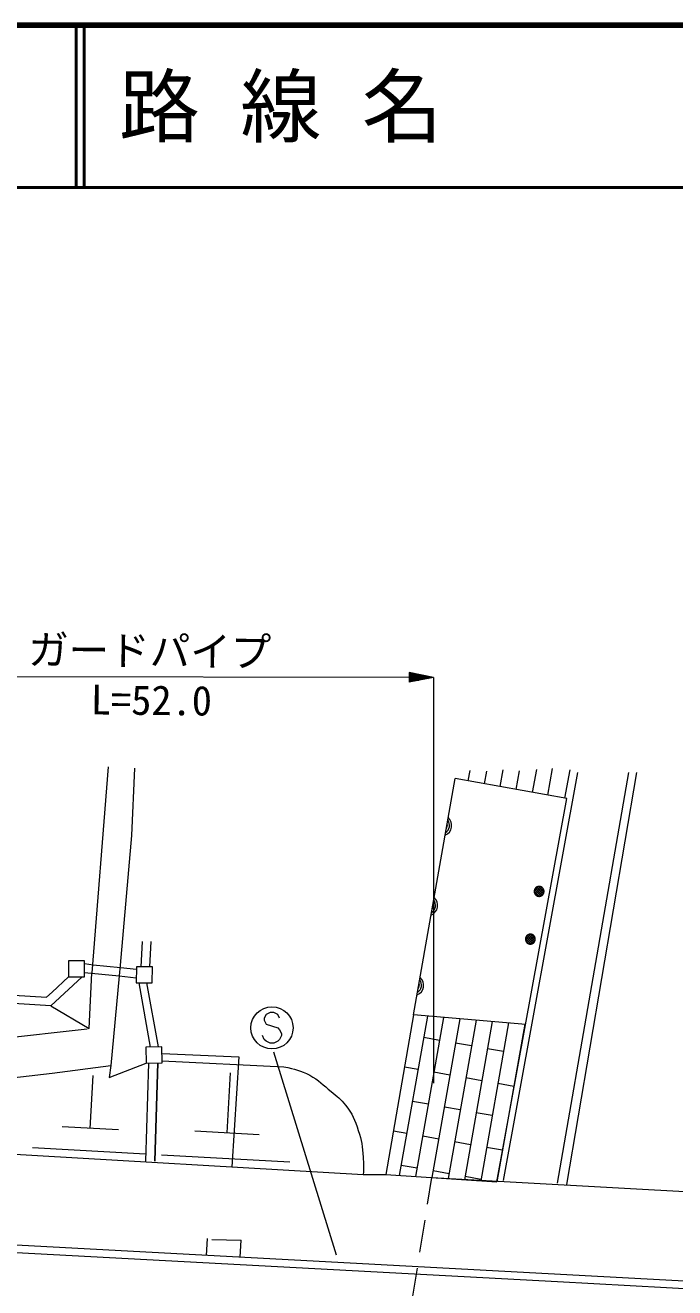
# Model space of a CAD drawing. Units: millimetres, scale not verified. Extents: x 40000 to 680000, y 20000 to 380000.
# Drawn here: x 174607 to 214671, y 302172 to 380000 of the extents above; entities that cross this region are included whole.
import ezdxf
from ezdxf.enums import TextEntityAlignment as Align

# ---------------------------------------------------------------- set-up
doc = ezdxf.new("R2010")
doc.units = ezdxf.units.MM
doc.header["$LTSCALE"] = 1000
for name, color, linetype, lineweight in [('M-BGD', 7, 'Continuous', 13), ('M-STR-HTXT', 7, 'Continuous', 13), ('M-STR-STR1', 1, 'Continuous', 13), ('M-STR-STRC', 7, 'Continuous', 13), ('M-STR-STRD', 7, 'Continuous', 13), ('M-TTL', 2, 'Continuous', 140), ('M-TTL-LINE', 7, 'Continuous', 50)]:
    doc.layers.add(name, color=color, linetype=linetype, lineweight=lineweight)
doc.layers.add('M-TTL-TXT', color=7, linetype='Continuous')
doc.styles.add('ＭＳ ゴシック', font='')
doc.styles.get('ＭＳ ゴシック').set_extended_font_data('MS Gothic')

msp = doc.modelspace()

# ---------------------------------------------------------------- linework, layer by layer
at = {"layer": 'M-BGD'}
for p, q in [((179731, 334278), (178715, 321578)), ((181340, 334194), (181171, 330045)), ((201932, 333424), (202047, 334062)), ((202937, 333243), (203078, 334022)), ((203904, 333068), (204088, 334091)), ((204115, 308794), (208687, 333940)), ((204892, 332890), (205101, 334046)), ((205904, 332707), (206159, 334118)), ((206843, 332538), (207138, 334172)), ((211820, 333940), (207417, 308624)), ((207895, 332348), (208211, 334100)), ((208010, 308540), (212328, 333940)), ((198565, 318990), (201122, 333570)), ((208016, 332326), (201122, 333570)), ((203703, 308696), (208016, 332326)), ((181171, 330045), (180468, 322057)), ((206000, 326626), (206283, 326909)), ((206018, 326502), (206407, 326892)), ((206606, 326567), (206266, 326908)), ((206580, 326735), (206434, 326881)), ((206307, 326301), (206000, 326608)), ((206424, 326325), (206024, 326725)), ((206069, 326412), (206498, 326841)), ((206510, 326381), (206080, 326811)), ((206144, 326346), (206563, 326765)), ((206572, 326460), (206159, 326873)), ((206246, 326306), (206603, 326664)), ((206396, 326315), (206595, 326513)), ((205465, 323613), (205816, 323964)), ((205480, 323769), (205660, 323949)), ((205918, 323399), (205502, 323815)), ((205503, 323509), (205920, 323926)), ((205995, 323463), (205566, 323893)), ((205567, 323432), (205997, 323861)), ((206049, 323551), (205654, 323946)), ((205656, 323379), (206050, 323773)), ((206070, 323671), (205774, 323968)), ((181764, 321959), (181848, 323526)), ((182356, 323526), (182275, 321956)), ((205813, 323362), (205465, 323711)), ((205655, 323379), (205482, 323553)), ((205777, 323359), (206070, 323652)), ((178265, 322163), (178800, 322086)), ((178265, 321603), (180409, 321409)), ((178549, 318156), (178715, 321578)), ((178800, 322086), (180493, 321917)), ((180468, 322057), (180409, 321409)), ((180493, 321917), (181460, 321817)), ((176176, 319556), (148192, 321252)), ((164050, 320808), (175929, 320080)), ((178124, 321344), (176176, 319556)), ((176260, 320393), (177275, 321344)), ((180409, 321409), (179888, 315877)), ((180409, 321409), (181456, 321280)), ((181604, 320970), (182317, 317011)), ((182086, 320967), (182802, 317021)), ((175929, 320080), (176260, 320393)), ((176176, 319556), (178549, 318156)), ((198565, 318990), (196841, 309158)), ((199412, 318918), (197681, 309101)), ((205475, 318408), (198565, 318990)), ((200413, 318834), (198685, 309034)), ((201414, 318750), (199688, 308966)), ((202414, 318665), (200692, 308899)), ((203415, 318581), (201696, 308831)), ((204415, 318497), (202699, 308764)), ((205416, 318413), (203703, 308696)), ((178421, 318114), (147453, 314694)), ((199183, 317617), (200168, 317443)), ((201153, 317269), (202137, 317096)), ((203122, 316922), (204107, 316748)), ((179790, 315126), (182072, 316016)), ((182220, 316019), (182017, 309979)), ((182610, 309979), (182776, 316030)), ((182776, 316030), (182610, 309979)), ((183050, 316620), (187774, 316412)), ((183059, 316170), (190552, 315801)), ((187774, 316412), (187349, 309632)), ((205092, 316575), (205139, 316566)), ((152892, 312688), (176260, 315398)), ((176260, 315398), (179888, 315877)), ((178618, 311999), (178801, 315249)), ((179888, 315877), (179790, 315126)), ((187055, 311717), (187263, 315416)), ((198005, 315794), (198836, 315647)), ((199820, 315473), (200805, 315300)), ((201790, 315126), (202775, 314952)), ((203760, 314779), (204744, 314605)), ((198488, 313677), (199473, 313504)), ((200458, 313330), (201443, 313156)), ((202428, 312983), (203412, 312809)), ((180359, 311901), (176876, 312097)), ((204397, 312636), (204421, 312631)), ((152469, 311672), (195455, 309158)), ((189037, 311605), (185073, 311829)), ((197314, 311854), (198141, 311708)), ((199126, 311534), (200111, 311361)), ((182021, 310410), (175057, 310802)), ((201095, 311187), (202080, 311013)), ((203065, 310840), (204050, 310666)), ((190929, 309908), (183002, 310355)), ((195455, 309158), (196841, 309158)), ((196841, 309158), (203703, 308696)), ((197794, 309738), (198779, 309565)), ((199763, 309391), (200748, 309217)), ((201733, 309044), (202718, 308870)), ((185788, 304169), (185844, 305210)), ((186120, 305139), (187925, 305098)), ((187869, 304057), (187925, 305098))]:
    msp.add_line(p, q, dxfattribs=at)
for points in [[(206609, 326605), (206609, 326611), (206609, 326616), (206608, 326621), (206608, 326627), (206608, 326632), (206607, 326637), (206606, 326643), (206606, 326648), (206605, 326653), (206604, 326659), (206603, 326664), (206602, 326669), (206601, 326674), (206600, 326679), (206598, 326685), (206597, 326690), (206595, 326695), (206594, 326700), (206592, 326705), (206590, 326710), (206588, 326715), (206586, 326720), (206584, 326725), (206582, 326730), (206580, 326735), (206578, 326739), (206575, 326744), (206573, 326749), (206570, 326754), (206568, 326758), (206565, 326763), (206562, 326767), (206559, 326772), (206556, 326776), (206553, 326781), (206550, 326785), (206547, 326789), (206544, 326793), (206541, 326798), (206537, 326802), (206534, 326806), (206530, 326810), (206526, 326814), (206523, 326818), (206519, 326821), (206515, 326825), (206511, 326829), (206507, 326832), (206503, 326836), (206499, 326839), (206495, 326843), (206491, 326846), (206487, 326849), (206483, 326852), (206478, 326855), (206474, 326858), (206469, 326861), (206465, 326864), (206460, 326867), (206456, 326870), (206451, 326872), (206446, 326875), (206442, 326877), (206437, 326880), (206432, 326882), (206427, 326884), (206422, 326886), (206417, 326888), (206412, 326890), (206407, 326892), (206402, 326894), (206397, 326895), (206392, 326897), (206387, 326899), (206382, 326900), (206377, 326901), (206372, 326903), (206366, 326904), (206361, 326905), (206356, 326906), (206351, 326907), (206345, 326907), (206340, 326908), (206335, 326909), (206329, 326909), (206324, 326909), (206319, 326910), (206313, 326910), (206308, 326910), (206303, 326910), (206297, 326910), (206292, 326910), (206287, 326910), (206282, 326909), (206276, 326909), (206271, 326908), (206266, 326908), (206260, 326907), (206255, 326906), (206250, 326905), (206245, 326904), (206239, 326903), (206234, 326902), (206229, 326901), (206224, 326899), (206219, 326898), (206214, 326896), (206209, 326895), (206203, 326893), (206198, 326891), (206193, 326889), (206189, 326887), (206184, 326885), (206179, 326883), (206174, 326881), (206169, 326878), (206164, 326876), (206160, 326874), (206155, 326871), (206150, 326868), (206146, 326866), (206141, 326863), (206137, 326860), (206132, 326857), (206128, 326854), (206124, 326851), (206119, 326848), (206115, 326844), (206111, 326841), (206107, 326838), (206103, 326834), (206099, 326831), (206095, 326827), (206091, 326823), (206087, 326819), (206084, 326816), (206080, 326812), (206076, 326808), (206073, 326804), (206069, 326800), (206066, 326796), (206063, 326791), (206060, 326787), (206056, 326783), (206053, 326778), (206050, 326774), (206048, 326770), (206045, 326765), (206042, 326760), (206039, 326756), (206037, 326751), (206034, 326746), (206032, 326742), (206029, 326737), (206027, 326732), (206025, 326727), (206023, 326722), (206021, 326717), (206019, 326712), (206017, 326707), (206015, 326702), (206014, 326697), (206012, 326692), (206011, 326687), (206009, 326682), (206008, 326677), (206007, 326672), (206006, 326666), (206005, 326661), (206004, 326656), (206003, 326651), (206002, 326645), (206002, 326640), (206001, 326635), (206000, 326629), (206000, 326624), (206000, 326619), (206000, 326613), (206000, 326608), (206000, 326603), (206000, 326597), (206000, 326592), (206000, 326587), (206000, 326582), (206001, 326576), (206002, 326571), (206002, 326566), (206003, 326560), (206004, 326555), (206005, 326550), (206006, 326545), (206007, 326539), (206008, 326534), (206009, 326529), (206011, 326524), (206012, 326519), (206014, 326514), (206015, 326509), (206017, 326504), (206019, 326499), (206021, 326494), (206023, 326489), (206025, 326484), (206027, 326479), (206029, 326474), (206032, 326469), (206034, 326464), (206037, 326460), (206039, 326455), (206042, 326450), (206045, 326446), (206048, 326441), (206050, 326437), (206053, 326433), (206056, 326428), (206060, 326424), (206063, 326420), (206066, 326415), (206069, 326411), (206073, 326407), (206076, 326403), (206080, 326399), (206084, 326395), (206087, 326391), (206091, 326388), (206095, 326384), (206099, 326380), (206103, 326377), (206107, 326373), (206111, 326370), (206115, 326367), (206119, 326363), (206124, 326360), (206128, 326357), (206132, 326354), (206137, 326351), (206141, 326348), (206146, 326345), (206150, 326343), (206155, 326340), (206160, 326337), (206164, 326335), (206169, 326332), (206174, 326330), (206179, 326328), (206184, 326326), (206189, 326324), (206193, 326322), (206198, 326320), (206203, 326318), (206209, 326316), (206214, 326315), (206219, 326313), (206224, 326312), (206229, 326310), (206234, 326309), (206239, 326308), (206245, 326307), (206250, 326306), (206255, 326305), (206260, 326304), (206266, 326303), (206271, 326303), (206276, 326302), (206282, 326302), (206287, 326301), (206292, 326301), (206297, 326301), (206303, 326301), (206308, 326301), (206313, 326301), (206319, 326301), (206324, 326302), (206329, 326302), (206335, 326302), (206340, 326303), (206345, 326304), (206351, 326304), (206356, 326305), (206361, 326306), (206366, 326307), (206372, 326308), (206377, 326310), (206382, 326311), (206387, 326312), (206392, 326314), (206397, 326315), (206402, 326317), (206407, 326319), (206412, 326321), (206417, 326323), (206422, 326325), (206427, 326327), (206432, 326329), (206437, 326331), (206442, 326334), (206446, 326336), (206451, 326339), (206456, 326341), (206460, 326344), (206465, 326347), (206469, 326350), (206474, 326352), (206478, 326355), (206483, 326359), (206487, 326362), (206491, 326365), (206495, 326368), (206499, 326372), (206503, 326375), (206507, 326379), (206511, 326382), (206515, 326386), (206519, 326390), (206523, 326393), (206526, 326397), (206530, 326401), (206534, 326405), (206537, 326409), (206541, 326413), (206544, 326417), (206547, 326422), (206550, 326426), (206553, 326430), (206556, 326435), (206559, 326439), (206562, 326444), (206565, 326448), (206568, 326453), (206570, 326457), (206573, 326462), (206575, 326467), (206578, 326472), (206580, 326476), (206582, 326481), (206584, 326486), (206586, 326491), (206588, 326496), (206590, 326501), (206592, 326506), (206594, 326511), (206595, 326516), (206597, 326521), (206598, 326526), (206600, 326532), (206601, 326537), (206602, 326542), (206603, 326547), (206604, 326552), (206605, 326558), (206606, 326563), (206606, 326568), (206607, 326574), (206608, 326579), (206608, 326584), (206608, 326589), (206609, 326595), (206609, 326600)], [(206070, 323663), (206070, 323668), (206070, 323674), (206070, 323679), (206069, 323684), (206069, 323690), (206068, 323695), (206068, 323700), (206067, 323706), (206066, 323711), (206065, 323716), (206064, 323721), (206063, 323727), (206062, 323732), (206061, 323737), (206060, 323742), (206058, 323747), (206057, 323752), (206055, 323758), (206053, 323763), (206052, 323768), (206050, 323773), (206048, 323778), (206046, 323782), (206044, 323787), (206041, 323792), (206039, 323797), (206037, 323802), (206034, 323807), (206032, 323811), (206029, 323816), (206026, 323820), (206023, 323825), (206021, 323829), (206018, 323834), (206015, 323838), (206012, 323843), (206008, 323847), (206005, 323851), (206002, 323855), (205998, 323859), (205995, 323863), (205991, 323867), (205988, 323871), (205984, 323875), (205980, 323879), (205977, 323883), (205973, 323886), (205969, 323890), (205965, 323894), (205961, 323897), (205957, 323900), (205952, 323904), (205948, 323907), (205944, 323910), (205939, 323913), (205935, 323916), (205931, 323919), (205926, 323922), (205922, 323925), (205917, 323927), (205912, 323930), (205908, 323933), (205903, 323935), (205898, 323937), (205893, 323940), (205888, 323942), (205884, 323944), (205879, 323946), (205874, 323948), (205869, 323950), (205864, 323951), (205859, 323953), (205853, 323955), (205848, 323956), (205843, 323958), (205838, 323959), (205833, 323960), (205828, 323961), (205822, 323962), (205817, 323963), (205812, 323964), (205807, 323965), (205801, 323966), (205796, 323966), (205791, 323967), (205785, 323967), (205780, 323967), (205775, 323968), (205769, 323968), (205764, 323968), (205759, 323968), (205753, 323968), (205748, 323967), (205743, 323967), (205737, 323966), (205732, 323966), (205727, 323965), (205722, 323965), (205716, 323964), (205711, 323963), (205706, 323962), (205701, 323961), (205695, 323960), (205690, 323958), (205685, 323957), (205680, 323956), (205675, 323954), (205670, 323952), (205665, 323951), (205660, 323949), (205655, 323947), (205650, 323945), (205645, 323943), (205640, 323941), (205635, 323938), (205630, 323936), (205626, 323934), (205621, 323931), (205616, 323929), (205612, 323926), (205607, 323923), (205602, 323921), (205598, 323918), (205594, 323915), (205589, 323912), (205585, 323908), (205581, 323905), (205576, 323902), (205572, 323899), (205568, 323895), (205564, 323892), (205560, 323888), (205556, 323885), (205552, 323881), (205549, 323877), (205545, 323873), (205541, 323869), (205538, 323865), (205534, 323861), (205531, 323857), (205527, 323853), (205524, 323849), (205521, 323845), (205518, 323840), (205515, 323836), (205512, 323832), (205509, 323827), (205506, 323823), (205503, 323818), (205501, 323814), (205498, 323809), (205495, 323804), (205493, 323799), (205491, 323795), (205488, 323790), (205486, 323785), (205484, 323780), (205482, 323775), (205480, 323770), (205478, 323765), (205477, 323760), (205475, 323755), (205473, 323750), (205472, 323745), (205471, 323740), (205469, 323734), (205468, 323729), (205467, 323724), (205466, 323719), (205465, 323714), (205464, 323708), (205463, 323703), (205463, 323698), (205462, 323692), (205462, 323687), (205461, 323682), (205461, 323676), (205461, 323671), (205461, 323666), (205461, 323660), (205461, 323655), (205461, 323650), (205461, 323644), (205462, 323639), (205462, 323634), (205463, 323629), (205463, 323623), (205464, 323618), (205465, 323613), (205466, 323607), (205467, 323602), (205468, 323597), (205469, 323592), (205471, 323587), (205472, 323582), (205473, 323576), (205475, 323571), (205477, 323566), (205478, 323561), (205480, 323556), (205482, 323551), (205484, 323546), (205486, 323541), (205488, 323536), (205491, 323532), (205493, 323527), (205495, 323522), (205498, 323517), (205501, 323513), (205503, 323508), (205506, 323504), (205509, 323499), (205512, 323495), (205515, 323490), (205518, 323486), (205521, 323482), (205524, 323477), (205527, 323473), (205531, 323469), (205534, 323465), (205538, 323461), (205541, 323457), (205545, 323453), (205549, 323449), (205552, 323445), (205556, 323442), (205560, 323438), (205564, 323435), (205568, 323431), (205572, 323428), (205576, 323424), (205581, 323421), (205585, 323418), (205589, 323415), (205594, 323412), (205598, 323409), (205602, 323406), (205607, 323403), (205612, 323400), (205616, 323398), (205621, 323395), (205626, 323393), (205630, 323390), (205635, 323388), (205640, 323386), (205645, 323383), (205650, 323381), (205655, 323379), (205660, 323377), (205665, 323376), (205670, 323374), (205675, 323372), (205680, 323371), (205685, 323369), (205690, 323368), (205695, 323367), (205701, 323366), (205706, 323364), (205711, 323363), (205716, 323363), (205722, 323362), (205727, 323361), (205732, 323360), (205737, 323360), (205743, 323359), (205748, 323359), (205753, 323359), (205759, 323359), (205764, 323359), (205769, 323359), (205775, 323359), (205780, 323359), (205785, 323359), (205791, 323360), (205796, 323360), (205801, 323361), (205807, 323361), (205812, 323362), (205817, 323363), (205822, 323364), (205828, 323365), (205833, 323366), (205838, 323367), (205843, 323369), (205848, 323370), (205853, 323372), (205859, 323373), (205864, 323375), (205869, 323377), (205874, 323378), (205879, 323380), (205884, 323382), (205888, 323384), (205893, 323387), (205898, 323389), (205903, 323391), (205908, 323394), (205912, 323396), (205917, 323399), (205922, 323402), (205926, 323404), (205931, 323407), (205935, 323410), (205939, 323413), (205944, 323416), (205948, 323419), (205952, 323423), (205957, 323426), (205961, 323429), (205965, 323433), (205969, 323436), (205973, 323440), (205977, 323444), (205980, 323447), (205984, 323451), (205988, 323455), (205991, 323459), (205995, 323463), (205998, 323467), (206002, 323471), (206005, 323475), (206008, 323479), (206012, 323484), (206015, 323488), (206018, 323492), (206021, 323497), (206023, 323501), (206026, 323506), (206029, 323510), (206032, 323515), (206034, 323520), (206037, 323525), (206039, 323529), (206041, 323534), (206044, 323539), (206046, 323544), (206048, 323549), (206050, 323554), (206052, 323559), (206053, 323564), (206055, 323569), (206057, 323574), (206058, 323579), (206060, 323584), (206061, 323589), (206062, 323594), (206063, 323600), (206064, 323605), (206065, 323610), (206066, 323615), (206067, 323621), (206068, 323626), (206068, 323631), (206069, 323637), (206069, 323642), (206070, 323647), (206070, 323652), (206070, 323658)], [(177275, 321344), (178265, 321344), (178265, 322334), (177275, 322334)], [(181454, 320971), (182444, 320965), (182450, 321955), (181460, 321961)], [(182052, 317006), (182072, 316016), (183061, 316036), (183042, 317026)]]:
    msp.add_lwpolyline(points, close=True, dxfattribs=at)
for centre, radius, start, end in [((200255, 330673), 654, 292.83232, 47.27416), ((200255, 330673), 523, 302.64356, 37.46292), ((200255, 330673), 392, 324.52001, 15.58647), ((199391, 325748), 654, 292.83232, 47.27416), ((199391, 325748), 523, 302.64356, 37.46292), ((199391, 325748), 392, 324.52001, 15.58647), ((198528, 320824), 654, 292.83232, 47.27416), ((198528, 320824), 523, 302.64356, 37.46292), ((198528, 320824), 392, 324.52001, 15.58647)]:
    msp.add_arc(centre, radius, start, end, dxfattribs=at)
msp.add_open_spline([(190552, 315801), (191282, 315641), (191571, 315578), (192153, 315270), (192728, 314967), (192981, 314682), (193479, 314266), (193844, 313960), (194075, 313806), (194367, 313430), (194785, 312891), (194936, 312517), (195150, 311869), (195355, 311249), (195405, 310875), (195448, 310223), (195475, 309807), (195479, 309650), (195455, 309158)], degree=3, knots=[0, 0, 0, 0, 1, 1, 1, 2, 2, 2, 3, 3, 3, 4, 4, 4, 5, 5, 5, 6, 6, 6, 6], dxfattribs=at)
at = {"layer": 'M-STR-HTXT'}
for p, q in [((198281, 339801), (171948, 339832)), ((198282, 340101), (198281, 339501)), ((198281, 339981), (198881, 339980)), ((199181, 339920), (198281, 339921)), ((198281, 339861), (199481, 339859)), ((199781, 339799), (198281, 339801)), ((199781, 339799), (198281, 339501)), ((198281, 339741), (199481, 339739)), ((199181, 339680), (198281, 339681)), ((198281, 339621), (198881, 339620)), ((198581, 339560), (198281, 339561)), ((199781, 339799), (198282, 340101)), ((198582, 340040), (198282, 340041)), ((199781, 339799), (199781, 314787))]:
    msp.add_line(p, q, dxfattribs=at)
at = {"layer": 'M-STR-STR1'}
for p, q in [((199426, 307323), (199688, 308966)), ((199688, 308966), (227383, 307431)), ((198952, 304361), (199268, 306336)), ((198478, 301398), (198794, 303373))]:
    msp.add_line(p, q, dxfattribs=at)
at = {"layer": 'M-STR-STRC'}
for p, q in [((189707, 319139), (189470, 319020)), ((189943, 319139), (189707, 319139)), ((190179, 319020), (189943, 319139)), ((189470, 319020), (189352, 318784)), ((189352, 318784), (189352, 318666)), ((189352, 318666), (189470, 318429)), ((189470, 318429), (190179, 318193)), ((190298, 318784), (190179, 319020)), ((189352, 317484), (189234, 317720)), ((190179, 318193), (190298, 318075)), ((190298, 318075), (190416, 317839)), ((190416, 317720), (190298, 317484)), ((190416, 317839), (190416, 317720)), ((189470, 317366), (189352, 317484)), ((189707, 317248), (189470, 317366)), ((189943, 317248), (189707, 317248)), ((190179, 317366), (189943, 317248)), ((190298, 317484), (190179, 317366)), ((193801, 304171), (189933, 316696))]:
    msp.add_line(p, q, dxfattribs=at)
msp.add_circle((189825, 318193), 1300, dxfattribs=at)
at = {"layer": 'M-STR-STRD'}
for p, q in [((232917, 301637), (165820, 305241)), ((207444, 302534), (166304, 304738)), ((252611, 300032), (207444, 302534))]:
    msp.add_line(p, q, dxfattribs=at)
at = {"layer": 'M-TTL'}
msp.add_line((680000, 380000), (40000, 380000), dxfattribs=at)
at = {"layer": 'M-TTL-LINE'}
for p, q in [((177750, 380000), (177750, 370000)), ((178250, 380000), (178250, 370000)), ((40000, 370000), (680000, 370000))]:
    msp.add_line(p, q, dxfattribs=at)

# ---------------------------------------------------------------- texts
at = {"layer": 'M-STR-HTXT', "style": 'ＭＳ ゴシック'}
for s, p in [('ガードパイプ', (174773, 340050)), ('L=52.0', (178636, 336969))]:
    msp.add_text(s, height=1832, rotation=359.421, dxfattribs=at).set_placement(p, align=Align.BOTTOM_LEFT)
at = {"layer": 'M-TTL-TXT', "style": 'ＭＳ ゴシック'}
msp.add_text('路 線 名', height=3666, dxfattribs=at).set_placement((180380, 375000), align=Align.MIDDLE_LEFT)

doc.saveas('drawing.dxf')
